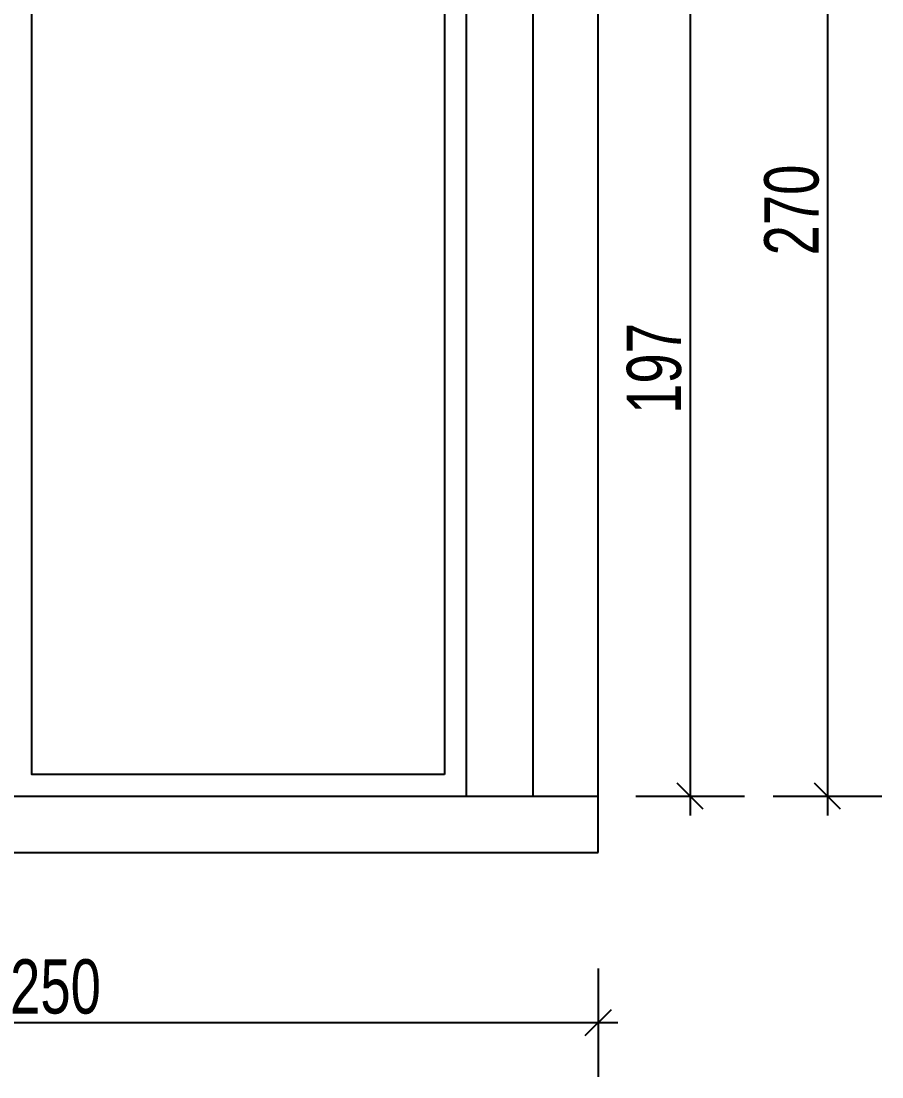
# Model space of a CAD drawing. Header units: centimetres. Extents: x 77721 to 213373, y -51694 to -17847.
# Drawn here: x 79595.8 to 79794, y -27713.4 to -27470.2 of the extents above; entities that cross this region are included whole.
import ezdxf

# ---------------------------------------------------------------- set-up
doc = ezdxf.new("R2010")
doc.units = ezdxf.units.CM
doc.header["$LTSCALE"] = 5
doc.header["$MEASUREMENT"] = 0
doc.layers.add('KOTI', color=4, linetype='Continuous')
doc.styles.add('4-', font='simp.shx', dxfattribs={"width": 0.75})
doc.dimstyles.new('KOTI_K50.0cm', dxfattribs={"dimtxt": 12.5, "dimasz": 12.5, "dimexe": 12.5, "dimexo": 0, "dimgap": 2, "dimtad": 1, "dimdec": 1, "dimrnd": 0.1, "dimdsep": 46, "dimtxsty": '4-', "dimtsz": 3, "dimcen": 0.09, "dimdle": 4.5, "dimclrd": 256, "dimclrt": 256, "dimaunit": 1, "dimazin": 2, "dimtfac": 1, "dimtdec": 4, "dimtix": 1, "dimtmove": 2, "dimatfit": 3, "dimfxl": 12.5, "dimfxlon": 1, "dimtvp": 1, "dimtolj": 1, "dimtzin": 0, "dimarcsym": 0})

# ---------------------------------------------------------------- blocks, each defined once
blk = doc.blocks.new('*D185')
at = {"layer": 'Defpoints', "color": 0, "linetype": 'Continuous', "transparency": 16777216}
for p in [(79478.7, -27661.69), (79728.7, -27661.69), (79728.7, -27700.88)]:
    blk.add_point(p, dxfattribs=at)
at = {"layer": 'KOTI', "color": 0, "linetype": 'Continuous', "lineweight": -2, "transparency": 16777216}
for p, q in [((79478.7, -27688.38), (79478.7, -27713.38)), ((79728.7, -27688.38), (79728.7, -27713.38))]:
    blk.add_line(p, q, dxfattribs=at)
at = {"layer": 'KOTI', "linetype": 'Continuous', "lineweight": -2, "transparency": 16777216}
for p, q in [((79475.7, -27703.88), (79481.7, -27697.88)), ((79725.7, -27703.88), (79731.7, -27697.88)), ((79474.2, -27700.88), (79733.2, -27700.88))]:
    blk.add_line(p, q, dxfattribs=at)
at = {"layer": 'KOTI', "linetype": 'Continuous', "transparency": 16777216, "insert": (79603.7, -27692.63), "char_height": 12.5, "attachment_point": 5, "style": '4-'}
blk.add_mtext('\\A1;250', dxfattribs=at)
blk = doc.blocks.new('*D218')
at = {"layer": 'Defpoints', "color": 0, "linetype": 'Continuous', "transparency": 16777216}
for p in [(79698.28, -27451.69), (79698.28, -27648.69), (79749.85, -27648.69)]:
    blk.add_point(p, dxfattribs=at)
at = {"layer": 'KOTI', "linetype": 'Continuous', "lineweight": -2, "transparency": 16777216}
for p, q in [((79749.85, -27447.19), (79749.85, -27653.19)), ((79752.85, -27454.69), (79746.85, -27448.69)), ((79752.85, -27651.69), (79746.85, -27645.69))]:
    blk.add_line(p, q, dxfattribs=at)
at = {"layer": 'KOTI', "color": 0, "linetype": 'Continuous', "lineweight": -2, "transparency": 16777216}
for p, q in [((79737.35, -27451.69), (79762.35, -27451.69)), ((79737.35, -27648.69), (79762.35, -27648.69))]:
    blk.add_line(p, q, dxfattribs=at)
at = {"layer": 'KOTI', "linetype": 'Continuous', "transparency": 16777216, "insert": (79741.6, -27550.19), "char_height": 12.5, "attachment_point": 5, "rotation": 90, "style": '4-'}
blk.add_mtext('\\A1;197', dxfattribs=at)
blk = doc.blocks.new('*D221')
at = {"layer": 'Defpoints', "color": 0, "linetype": 'Continuous', "transparency": 16777216}
for p in [(79728.7, -27378.69), (79728.7, -27648.69), (79781.5, -27648.69)]:
    blk.add_point(p, dxfattribs=at)
at = {"layer": 'KOTI', "linetype": 'Continuous', "lineweight": -2, "transparency": 16777216}
for p, q in [((79781.5, -27374.19), (79781.5, -27653.19)), ((79784.5, -27381.69), (79778.5, -27375.69)), ((79784.5, -27651.69), (79778.5, -27645.69))]:
    blk.add_line(p, q, dxfattribs=at)
at = {"layer": 'KOTI', "color": 0, "linetype": 'Continuous', "lineweight": -2, "transparency": 16777216}
for p, q in [((79769, -27378.69), (79794, -27378.69)), ((79769, -27648.69), (79794, -27648.69))]:
    blk.add_line(p, q, dxfattribs=at)
at = {"layer": 'KOTI', "linetype": 'Continuous', "transparency": 16777216, "insert": (79773.25, -27513.69), "char_height": 12.5, "attachment_point": 5, "rotation": 90, "style": '4-'}
blk.add_mtext('\\A1;270', dxfattribs=at)

msp = doc.modelspace()

# ---------------------------------------------------------------- linework, layer by layer
at = {"layer": 'KOTI', "color": 2, "linetype": 'Continuous', "true_color": 0xf1eb1f}
for p, q in [((79728.7, -27648.69), (79728.7, -27378.69)), ((79713.7, -27648.69), (79713.7, -27391.42)), ((79478.7, -27648.69), (79728.7, -27648.69)), ((79728.7, -27661.69), (79728.7, -27648.69)), ((79478.7, -27661.69), (79728.7, -27661.69))]:
    msp.add_line(p, q, dxfattribs=at)
at = {"layer": 'KOTI', "color": 7, "linetype": 'Continuous'}
for points in [[(79698.28, -27451.69), (79493.28, -27451.69), (79493.28, -27648.69), (79698.28, -27648.69)], [(79698.28, -27451.69), (79698.28, -27648.69)], [(79693.28, -27643.69), (79598.28, -27643.69), (79598.28, -27456.69), (79693.28, -27456.69)], [(79693.28, -27456.69), (79693.28, -27643.69)]]:
    msp.add_lwpolyline(points, dxfattribs=at)

# ---------------------------------------------------------------- dimensions: what is measured, and where the dimension line sits
at = {"layer": 'KOTI', "color": 6, "linetype": 'Continuous'}
dim = msp.add_aligned_dim(p1=(79728.7, -27378.69), p2=(79728.7, -27648.69), distance=52.8, dimstyle='KOTI_K50.0cm', dxfattribs=at)
dim.commit()
dim.dimension.update_dxf_attribs({"geometry": '*D221', "text_midpoint": (79773.25, -27513.69)})
dim = msp.add_linear_dim(base=(79749.85, -27648.69), p1=(79698.28, -27451.69), p2=(79698.28, -27648.69), angle=90, dimstyle='KOTI_K50.0cm', dxfattribs=at)
dim.commit()
dim.dimension.update_dxf_attribs({"geometry": '*D218', "text_midpoint": (79741.6, -27550.19)})
at = {"layer": 'KOTI', "color": 2, "linetype": 'Continuous', "true_color": 0xf1eb1f}
dim = msp.add_linear_dim(base=(79728.7, -27700.88), p1=(79478.7, -27661.69), p2=(79728.7, -27661.69), dimstyle='KOTI_K50.0cm', dxfattribs=at)
dim.commit()
dim.dimension.update_dxf_attribs({"geometry": '*D185', "text_midpoint": (79603.7, -27692.63)})

doc.saveas('drawing.dxf')
